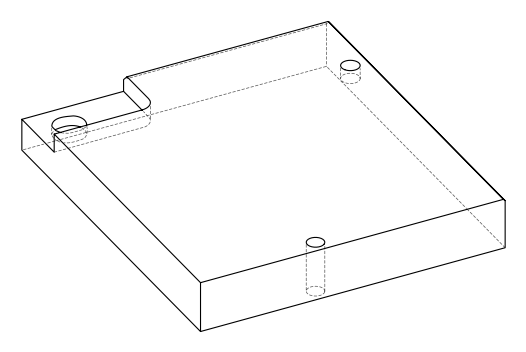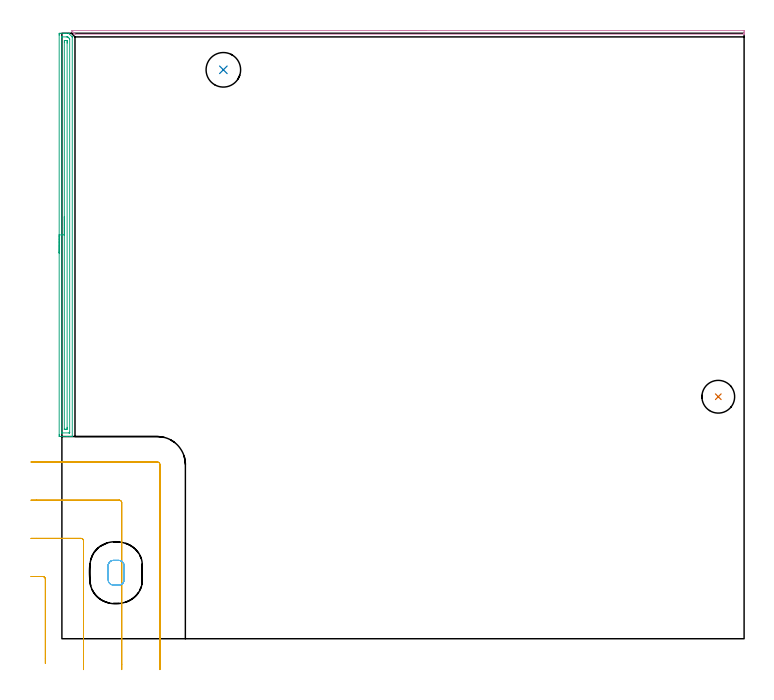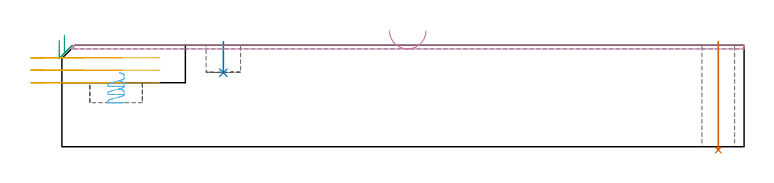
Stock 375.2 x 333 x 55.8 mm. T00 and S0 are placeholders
(PLAN: 6 operations, 4 tool changes, 12.7 min)
(1 INDEXABLE_INSERT_DRILL_THROUGH_HOLE_FROM_SOLID | STEP1HOLE | NXT0302_007 | 0.24 min | 14179 mm3)
(2 INDEXABLE_INSERT_DRILL_BLIND_HOLE_FROM_SOLID | STEP1POCKET | NXT0302_009 | 0.07 min | 4212 mm3)
(3 AREA_MILL | FG_CHAMFER_SURFACE | UGT0205_001 | 5.51 min | 5867 mm3)
(4 AREA_MILL_1 | FG_CHAMFER_SURFACE_1 | UGT0205_001 | 3.1 min | 740 mm3)
(5 MILL_CORNER_NOTCH_RECTANGULAR | CORNER_NOTCH_RECTANGULAR | UGT0201_006 | Follow Part, ap 7, ae 75% | 3.2 min | 154401 mm3)
(6 MILL_RECTANGULAR_POCKET | POCKET_RECTANGULAR_STRAIGHT | UGT0201_104 | Follow Part, ap 5, ae 75% | 0.6 min | 9047 mm3)
(TOOL NXT0302_007 | Index. Insert Drill 18mm [880-D1800L25-05] | D18 PA176 FL90 Z2)
(TOOL NXT0302_009 | Index. Insert Drill 19mm [880-D1900L25-05] | D19 PA176 FL95 Z2)
(TOOL UGT0205_001 | Chamfer Mill 20 x 3 x 45 deg. | D20 FL50 Z2)
(TOOL UGT0201_006 | End Mill 28 mm | D28 FL25 Z2)
(TOOL UGT0201_104 | End Mill 20 mm | D20 FL22 Z2)
(OP 1 INDEXABLE_INSERT_DRILL_THROUGH_HOLE_FROM_SOLID)
G17 G21 G94 G90
T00 M6
G54
G17 G0 G90 X361. Y133.1 S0 M3
G43 Z65.8 H1
G94 G81 G98 Z-1.814 F250. R57.8
G80
M5
M2
(OP 2 INDEXABLE_INSERT_DRILL_BLIND_HOLE_FROM_SOLID)
G17 G21 G94 G90
T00 M6
G54
G17 G0 G90 X88.8 Y312.9 S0 M3
G43 Z65.8 H1
G94 G81 G98 Z40.7 F250. R57.8
G80
M5
M2
(OP 3 AREA_MILL)
G17 G21 G94 G90
T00 M6
G54
G17 G0 G90 X-1.5 Y212.1 S1061 M3
G43 Z65.8 H0
Z58.6
G94 G1 Y212.138 Z57.728 F250.
Y212.252 Z56.864
Y212.441 Z56.012
Y212.703 Z55.18
Y213.037 Z54.374
Y213.44 Z53.6
Y213.908 Z52.864
Y214.44 Z52.172
Y215.029 Z51.529
Y215.672 Z50.94
Y216.364 Z50.409
Y217.1 Z49.94
Y217.874 Z49.537
Y218.68 Z49.203
Y219.512 Z48.941
Y220.363 Z48.752
Y221.228 Z48.638
Y222.1 Z48.6
Y332.
X-1.499 Y332.387 Z48.601
X-1.494 Y332.887 Z48.603
X-1.491 Y332.991 Z48.605
X-0.998 Y333. Z49.098
X0.772 Z50.866
X1.327 Z51.424
X1.657 Z51.753
X2.212 Z52.308
X2.543 Z52.637
X3.649 Y332.999 Z53.747
X3.693 Y332.997 Z53.79
X3.719 Y332.982 Z53.817
X3.87 Y332.832 Z53.967
X4.016 Y332.684 Z54.115
X5.644 Y331.056 Z55.743
X5.698 Y331.005 Z55.787
X5.7 Y330.601 Z55.8
Y111.367
X5.697 Y111.21 Z55.788
X5.679 Y111.208 Z55.77
X5.325 Y111.2 Z55.424
X4.974 Z55.073
X4.313 Z54.408
X3.097 Z53.194
X2.543 Z52.637
X-0.998 Y111.201 Z49.099
X-1.233 Y111.204 Z48.863
X-1.491 Y111.209 Z48.606
X-1.494 Y111.313 Z48.604
X-1.498 Y111.813 Z48.602
X-1.5 Y112.32 Z48.6
Y222.1
X-0.086 Z50.014
Y330.601
X-0.084 Y330.817 Z50.016
X-0.081 Y330.925 Z50.019
X-0.079 Y330.975 Z50.021
X-0.069 Y330.99 Z50.031
X-0.019 Y330.992 Z50.081
X0.378 Y330.999 Z50.478
X2.543 Z52.643
X3.036 Y330.996 Z53.136
X3.228 Y330.99 Z53.328
X3.428 Y330.811 Z53.528
X3.646 Y330.601 Z53.746
X3.873 Y330.368 Z53.973
X4.279 Y329.946 Z54.379
X4.285 Y329.736 Z54.385
Y329.708
X4.286 Y113.599 Z54.386
X4.284 Y113.383 Z54.384
X4.281 Y113.275 Z54.381
X4.279 Y113.225 Z54.379
X4.269 Y113.21 Z54.369
X4.219 Y113.208 Z54.319
X3.822 Y113.201 Z53.922
X0.282 Z50.382
X0.041 Y113.206 Z50.141
X-0.069 Y113.21 Z50.031
X-0.079 Y113.215 Z50.021
X-0.081 Y113.232 Z50.019
X-0.084 Y113.28 Z50.016
X-0.085 Y113.377 Z50.015
X-0.086 Y113.572 Z50.014
Y222.1
X1.328 Z51.428
X1.329 Y327.922 Z51.429
X1.33 Y328.252 Z51.43
X1.334 Y328.815 Z51.434
X1.335 Y328.972 Z51.435
X1.483 Y328.991 Z51.583
X1.657 Y328.995 Z51.757
X2.359 Y328.999 Z52.459
X2.543 Y328.998 Z52.643
X2.726 Y328.993 Z52.826
X2.777 Y328.99 Z52.877
X2.816 Y328.973 Z52.916
X2.865 Y328.92 Z52.965
X2.866 Y328.815 Z52.966
X2.87 Y328.484 Z52.97
X2.871 Y327.922 Z52.971
Y327.59
Y116.278
X2.87 Y115.947 Z52.97
X2.866 Y115.385 Z52.966
X2.865 Y115.228 Z52.965
X2.717 Y115.209 Z52.817
X2.543 Y115.205 Z52.643
X1.841 Y115.2 Z51.941
X1.657 Z51.757
X1.474 Y115.202 Z51.574
X1.352 Y115.207 Z51.452
X1.335 Y115.21 Z51.435
X1.333 Y115.214 Z51.433
X1.33 Y115.235 Z51.43
X1.329 Y115.275 Z51.429
Y115.385
X1.328 Y222.1 Z51.428
Y222.972 Z51.467
Y223.836 Z51.58
Y224.688 Z51.769
Y225.52 Z52.032
Y226.326 Z52.365
Y227.1 Z52.768
Y227.836 Z53.237
Y228.528 Z53.768
Y229.171 Z54.357
Y229.76 Z55.001
Y230.291 Z55.693
Y230.76 Z56.428
Y231.163 Z57.202
Y231.497 Z58.008
Y231.759 Z58.84
Y231.948 Z59.692
Y232.062 Z60.557
Y232.1 Z61.428
G0 Z65.8
M5
M2
(OP 4 AREA_MILL_1)
G17 G21 G94 G90
T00 M6
G54
G17 G0 G90 X180.2 Y334.5 S1061 M3
G43 Z65.8 H0
Z63.8
G94 G1 X180.238 Z62.928 F250.
X180.352 Z62.063
X180.541 Z61.212
X180.803 Z60.38
X181.137 Z59.574
X181.54 Z58.8
X182.009 Z58.064
X182.54 Z57.372
X183.129 Z56.729
X183.772 Z56.14
X184.464 Z55.608
X185.2 Z55.14
X185.974 Z54.737
X186.78 Z54.403
X187.612 Z54.141
X188.464 Z53.952
X189.328 Z53.838
X190.2 Z53.8
X374.756
X375.034 Y334.497 Z53.803
X375.198 Y334.491 Z53.805
X375.2 Y334.274 Z54.023
Y333.944 Z54.351
Y333.285 Z55.014
Y332.912 Z55.388
Y332.541 Z55.75
X375.191 Y332.502 Z55.788
X375.035 Y332.5 Z55.8
X7.598
X7.197 Y332.506 Z55.791
X7.097 Y332.602 Z55.696
X6.643 Y333.056 Z55.241
X6.584 Y333.116 Z55.183
X6.407 Y333.292 Z55.007
X6.347 Y333.352 Z54.945
X6.289 Y333.411 Z54.888
X6.11 Y333.59 Z54.709
X6.05 Y333.648 Z54.649
X5.994 Y333.706 Z54.593
X5.812 Y333.887 Z54.411
X5.754 Y333.944 Z54.352
X5.589 Y334.111 Z54.189
X5.514 Y334.186 Z54.114
X5.31 Y334.389 Z53.909
X5.217 Y334.484 Z53.814
X5.215 Y334.495 Z53.803
X5.217 Y334.499 Z53.799
X5.44 Y334.5 Z53.8
X190.2
X191.072 Z53.838
X191.937 Z53.952
X192.788 Z54.141
X193.62 Z54.403
X194.426 Z54.737
X195.2 Z55.14
X195.936 Z55.608
X196.628 Z56.14
X197.271 Z56.729
X197.86 Z57.372
X198.392 Z58.064
X198.86 Z58.8
X199.263 Z59.574
X199.597 Z60.38
X199.859 Z61.212
X200.048 Z62.063
X200.162 Z62.928
X200.2 Z63.8
G0 Z65.8
M5
M2
(OP 5 MILL_CORNER_NOTCH_RECTANGULAR)
G17 G21 G94 G90
T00 M6
G54
G17 G0 G90 X-9.1 Y-13.639 S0 M3
G43 Z65.8 H0
Z48.933
G94 G1 Y-10.639 F250.
Y32.807 F500.
G3 X-10.493 Y34.2 R1.4
G1 X-14.
X-17. F250.
G0 Z65.8
X11.9 Y-17.
Z48.933
G1 Y-14.
Y53.806 F500.
G3 X10.506 Y55.2 R1.4
G1 X-14.
X-17. F250.
G0 Z65.8
X32.9 Y-17.
Z48.933
G1 Y-14.
Y74.806 F500.
G3 X31.506 Y76.2 R1.4
G1 X-14.
X-17. F250.
G0 Z65.8
X53.9 Y-17.
Z48.933
G1 Y-14.
Y95.805 F500.
G3 X52.505 Y97.2 R1.4
G1 X-14.
X-17. F250.
G0 Z65.8
X-9.1 Y-13.639
Z42.067
G1 Y-10.639
Y32.807 F500.
G3 X-10.493 Y34.2 R1.4
G1 X-14.
X-17. F250.
G0 Z65.8
X11.9 Y-17.
Z42.067
G1 Y-14.
Y53.806 F500.
G3 X10.506 Y55.2 R1.4
G1 X-14.
X-17. F250.
G0 Z65.8
X32.9 Y-17.
Z42.067
G1 Y-14.
Y74.806 F500.
G3 X31.506 Y76.2 R1.4
G1 X-14.
X-17. F250.
G0 Z65.8
X53.9 Y-17.
Z42.067
G1 Y-14.
Y95.805 F500.
G3 X52.506 Y97.2 R1.4
G1 X-14.
X-17. F250.
G0 Z65.8
X-9.1 Y-13.639
Z35.2
G1 Y-10.639
Y32.807 F500.
G3 X-10.493 Y34.2 R1.4
G1 X-14.
X-17. F250.
G0 Z65.8
X11.9 Y-17.
Z35.2
G1 Y-14.
Y53.806 F500.
G3 X10.506 Y55.2 R1.4
G1 X-14.
X-17. F250.
G0 Z65.8
X32.9 Y-17.
Z35.2
G1 Y-14.
Y74.806 F500.
G3 X31.506 Y76.2 R1.4
G1 X-14.
X-17. F250.
G0 Z65.8
X53.9 Y-17.
Z35.2
G1 Y-14.
Y95.806 F500.
G3 X52.505 Y97.2 R1.4
G1 X-14.
X-17. F250.
G0 Z65.8
M5
M2
(OP 6 MILL_RECTANGULAR_POCKET)
G17 G21 G94 G90
T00 M6
G54
G17 G0 G90 X31.501 Y29.518 S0 M3
G43 Z65.8 H0
Z40.743
G94 G1 X31.854 Y29.567 Z40.647 F250.
X32.318 Y29.711 Z40.517
X32.752 Y29.927 Z40.387
X33.146 Y30.21 Z40.257
X33.49 Y30.554 Z40.127
X33.773 Y30.948 Z39.997
X33.989 Y31.382 Z39.867
X34.133 Y31.846 Z39.737
X34.2 Y32.327 Z39.607
Y40.273 Z37.477
X34.133 Y40.754 Z37.347
X33.989 Y41.218 Z37.217
X33.773 Y41.652 Z37.087
X33.49 Y42.046 Z36.957
X33.146 Y42.39 Z36.827
X32.752 Y42.673 Z36.697
X32.318 Y42.889 Z36.567
X31.854 Y43.033 Z36.437
X31.373 Y43.1 Z36.307
X28.227 Z35.464
X27.746 Y43.033 Z35.334
X27.282 Y42.889 Z35.204
X26.848 Y42.673 Z35.074
X26.454 Y42.39 Z34.944
X26.11 Y42.046 Z34.813
X25.827 Y41.652 Z34.683
X25.611 Y41.218 Z34.553
X25.467 Y40.754 Z34.423
X25.4 Y40.273 Z34.293
Y40.1 Z34.247
Y36.3 Z33.229
Y32.5 F500.
G3 X28.4 Y29.5 R3.
G1 X31.2
G3 X34.2 Y32.5 R3.
G1 Y40.1
G3 X31.2 Y43.1 R3.
G1 X28.4
G3 X25.4 Y40.1 R3.
G1 Y36.3
Y35.3
G0 X31.501 Y29.518 Z36.229
G1 X31.854 Y29.567 Z36.133 F250.
X32.318 Y29.711 Z36.003
X32.752 Y29.927 Z35.873
X33.146 Y30.21 Z35.743
X33.49 Y30.554 Z35.613
X33.773 Y30.948 Z35.483
X33.989 Y31.382 Z35.353
X34.133 Y31.846 Z35.223
X34.2 Y32.327 Z35.092
Y40.273 Z32.963
X34.133 Y40.754 Z32.833
X33.989 Y41.218 Z32.703
X33.773 Y41.652 Z32.573
X33.49 Y42.046 Z32.443
X33.146 Y42.39 Z32.313
X32.752 Y42.673 Z32.183
X32.318 Y42.889 Z32.053
X31.854 Y43.033 Z31.923
X31.373 Y43.1 Z31.793
X28.227 Z30.95
X27.746 Y43.033 Z30.819
X27.282 Y42.889 Z30.689
X26.848 Y42.673 Z30.559
X26.454 Y42.39 Z30.429
X26.11 Y42.046 Z30.299
X25.827 Y41.652 Z30.169
X25.611 Y41.218 Z30.039
X25.467 Y40.754 Z29.909
X25.4 Y40.273 Z29.779
Y40.1 Z29.732
Y36.3 Z28.714
Y32.5 F500.
G3 X28.4 Y29.5 R3.
G1 X31.2
G3 X34.2 Y32.5 R3.
G1 Y40.1
G3 X31.2 Y43.1 R3.
G1 X28.4
G3 X25.4 Y40.1 R3.
G1 Y36.3
Y35.3
G0 X31.501 Y29.518 Z31.714
G1 X31.854 Y29.567 Z31.619 F250.
X32.318 Y29.711 Z31.489
X32.752 Y29.927 Z31.359
X33.146 Y30.21 Z31.229
X33.49 Y30.554 Z31.098
X33.773 Y30.948 Z30.968
X33.989 Y31.382 Z30.838
X34.133 Y31.846 Z30.708
X34.2 Y32.327 Z30.578
Y40.273 Z28.449
X34.133 Y40.754 Z28.319
X33.989 Y41.218 Z28.189
X33.773 Y41.652 Z28.059
X33.49 Y42.046 Z27.929
X33.146 Y42.39 Z27.799
X32.752 Y42.673 Z27.669
X32.318 Y42.889 Z27.538
X31.854 Y43.033 Z27.408
X31.373 Y43.1 Z27.278
X28.227 Z26.435
X27.746 Y43.033 Z26.305
X27.282 Y42.889 Z26.175
X26.848 Y42.673 Z26.045
X26.454 Y42.39 Z25.915
X26.11 Y42.046 Z25.785
X25.827 Y41.652 Z25.655
X25.611 Y41.218 Z25.525
X25.467 Y40.754 Z25.395
X25.4 Y40.273 Z25.265
Y40.1 Z25.218
Y36.3 Z24.2
Y32.5 F500.
G3 X28.4 Y29.5 R3.
G1 X31.2
G3 X34.2 Y32.5 R3.
G1 Y40.1
G3 X31.2 Y43.1 R3.
G1 X28.4
G3 X25.4 Y40.1 R3.
G1 Y36.3
Y35.3
G0 Z65.8
M5
M2
